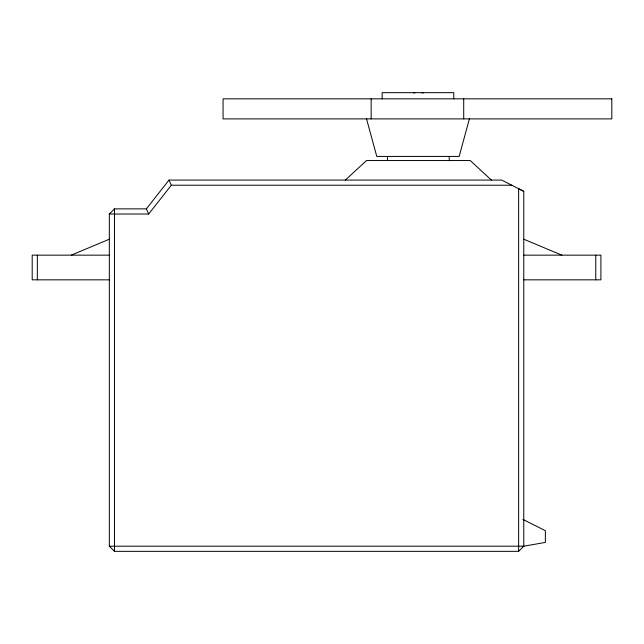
<?xml version="1.0" encoding="UTF-8"?>
<svg xmlns="http://www.w3.org/2000/svg" width="644" height="644" viewBox="0 0 644 644"><rect width="100%" height="100%" fill="white"/><g stroke="black" fill="none" stroke-linecap="round" stroke-linejoin="round"><path stroke-width="0.97" d="M469.396 118.89L459.164 156.428L376.78 156.428L366.549 118.89M146.349 208.873L168.978 180.078L501.757 180.078L523.773 191.332L523.773 546.192L518.637 551.336L114.471 551.336L109.327 546.192L109.327 214.017L114.471 208.873L146.349 208.873L148.684 214.017L109.327 214.017M148.684 214.017L171.312 185.222L511.827 185.222M345.345 180.078L366.525 160.541L470.209 160.541L491.38 180.078M71.283 255.153L109.327 239.214M522.96 546.37L545.371 542.385L545.371 530.672L522.888 519.41M413.464 92.986L415.308 92.664M109.327 255.153L32.2 255.153L32.2 279.834L109.327 279.834M523.773 255.153L600.908 255.153L600.908 279.834L523.773 279.834M109.327 546.192L523.773 546.192M421.474 92.664L423.309 92.986M523.773 239.214L561.826 255.153M523.773 191.397L518.637 188.7L518.637 551.336M168.978 180.078L171.312 185.222M595.764 255.153L595.764 279.834M463.712 98.838L463.712 118.89M453.77 98.838L453.77 92.664L382.174 92.664L382.174 98.838M449.214 156.524L449.214 160.541M387.511 156.524L387.511 160.541M371.153 98.838L371.153 118.89M114.471 208.873L114.471 551.336M37.344 255.153L37.344 279.834M611.8 98.838L223.066 98.838L223.066 118.89L611.8 118.89L611.8 98.838"/></g></svg>
